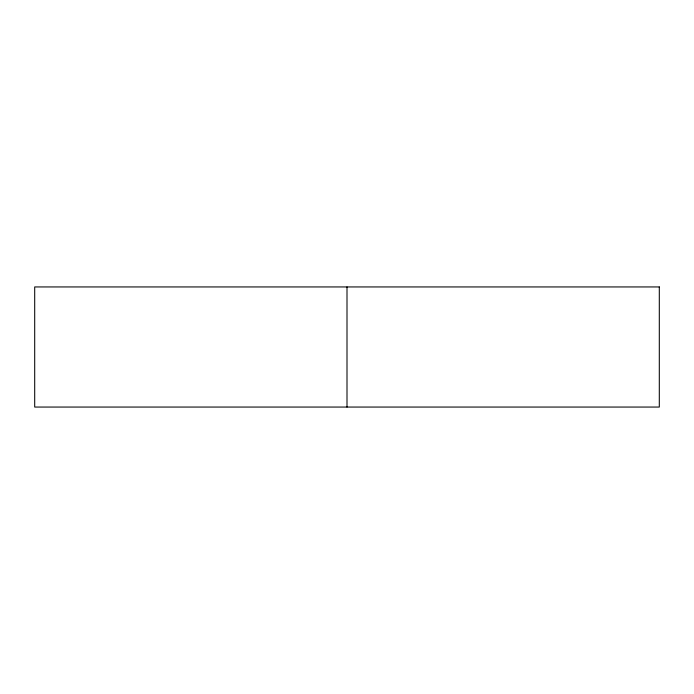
<?xml version="1.0" encoding="UTF-8"?>
<svg xmlns="http://www.w3.org/2000/svg" width="694" height="694" viewBox="0 0 694 694"><rect width="100%" height="100%" fill="white"/><g stroke="black" fill="none" stroke-linecap="round" stroke-linejoin="round"><path stroke-width="1.04" d="M347 286.943L347 407.057M659.3 286.943L34.7 286.943L34.7 407.057L659.3 407.057L659.3 286.943"/></g></svg>
